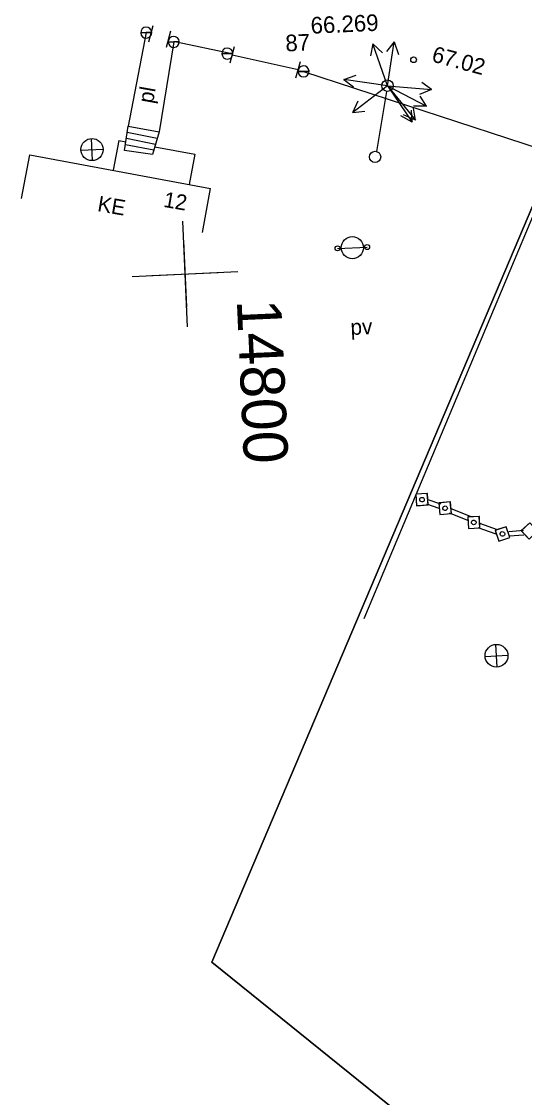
# Model space of a CAD drawing. Extents: x 641878 to 642093, y 6457030 to 6457209.
# Drawn here: x 641881.93 to 641904.63, y 6457098 to 6457146.62 of the extents above; entities that cross this region are included whole.
import ezdxf

# ---------------------------------------------------------------- set-up
doc = ezdxf.new("R2010")
doc.units = 0
for name, color, linetype in [('Level 1', 7, 'Continuous'), ('Level 10', 7, 'Continuous'), ('Level 11', 7, 'Continuous'), ('Level 12', 7, 'Continuous'), ('Level 13', 7, 'Continuous'), ('Level 14', 7, 'Continuous'), ('Level 15', 7, 'Continuous'), ('Level 16', 7, 'Continuous'), ('Level 17', 7, 'Continuous'), ('Level 18', 7, 'Continuous'), ('Level 22', 7, 'Continuous'), ('Level 24', 7, 'Continuous'), ('Level 30', 7, 'Continuous'), ('Level 4', 7, 'Continuous'), ('Level 40', 7, 'Continuous'), ('Level 5', 7, 'Continuous'), ('Level 6', 7, 'Continuous'), ('Level 63', 7, 'Continuous'), ('Level 8', 7, 'Continuous')]:
    doc.layers.add(name, color=color, linetype=linetype)

# ---------------------------------------------------------------- blocks, each defined once
blk = doc.blocks.new('VKOR9')
at = {"layer": 'Level 11'}
for p, q in [((0, 1593.49), (0, -1593.5)), ((-1593.5, 0), (1593.49, 0))]:
    blk.add_line(p, q, dxfattribs=at)
blk = doc.blocks.new('KKOR9')
at = {"layer": 'Level 11'}
blk.add_blockref('VKOR9', (0, 0), dxfattribs=at)
blk = doc.blocks.new('KKOL9')
at = {"layer": 'Level 11'}
blk.add_blockref('KKOR9', (0, 0), dxfattribs=at)
blk = doc.blocks.new('RIST')
at = {"layer": 'Level 17'}
for p, q in [((0, 1500), (0, -1500)), ((-1500, 0), (1500, 0))]:
    blk.add_line(p, q, dxfattribs=at)
blk = doc.blocks.new('PP3')
at = {"layer": 'Level 11'}
blk.add_circle((0, 0), 250, dxfattribs=at)
blk = doc.blocks.new('OVANT')
at = {"layer": 'Level 22'}
blk.add_line((-667, 0), (667, 0), dxfattribs=at)
for centre in [(-667, 0), (667, 0)]:
    blk.add_circle(centre, 114, dxfattribs=at)
at = {"layer": 'Level 24'}
blk.add_circle((0, 0), 500, dxfattribs=at)
blk = doc.blocks.new('OK3')
at = {"layer": 'Level 13'}
for p, q in [((0, -500), (0, 500)), ((-500, 0), (500, 0)), ((-500, 0), (-500, 0)), ((-500, 0), (-500, 0))]:
    blk.add_line(p, q, dxfattribs=at)
blk.add_circle((0, 0), 500, dxfattribs=at)
blk = doc.blocks.new('PM5')
at = {"layer": 'Level 11'}
for p, q in [((0, 0), (-250, 0)), ((-250, 0), (0, 0)), ((250, 0), (0, 0)), ((0, 0), (250, 0))]:
    blk.add_line(p, q, dxfattribs=at)
for start, end in [(0, 180), (180, 0)]:
    blk.add_arc((0, 0), 250, start, end, dxfattribs=at)
blk = doc.blocks.new('NOOL3')
at = {"layer": 'Level 11'}
for p, q in [((0, 0), (1924.78, -0.19)), ((1924.78, -0.19), (1467.36, 264.49)), ((1924.78, -0.19), (1419.83, -264.81))]:
    blk.add_line(p, q, dxfattribs=at)
blk = doc.blocks.new('RIST1')
at = {"layer": 'Level 14'}
for p, q in [((0, 1500), (0, -1500)), ((-1500, 0), (1500, 0))]:
    blk.add_line(p, q, dxfattribs=at)
blk = doc.blocks.new('OK4')
at = {"layer": 'Level 15'}
for p, q in [((0, -500), (0, 500)), ((-500, 0), (500, 0)), ((-500, 0), (-500, 0)), ((-500, 0), (-500, 0))]:
    blk.add_line(p, q, dxfattribs=at)
blk.add_circle((0, 0), 500, dxfattribs=at)
blk = doc.blocks.new('PP4')
at = {"layer": 'Level 12'}
blk.add_circle((0, 0), 250, dxfattribs=at)
blk = doc.blocks.new('OVANT0')
at = {"layer": 'Level 16'}
blk.add_line((-667, 0), (667, 0), dxfattribs=at)
for centre in [(-667, 0), (667, 0)]:
    blk.add_circle(centre, 114, dxfattribs=at)
at = {"layer": 'Level 24'}
blk.add_circle((0, 0), 500, dxfattribs=at)
blk = doc.blocks.new('PM6')
at = {"layer": 'Level 12'}
for p, q in [((0, 0), (-250, 0)), ((-250, 0), (0, 0)), ((250, 0), (0, 0)), ((0, 0), (250, 0))]:
    blk.add_line(p, q, dxfattribs=at)
for start, end in [(0, 180), (180, 0)]:
    blk.add_arc((0, 0), 250, start, end, dxfattribs=at)

msp = doc.modelspace()

# ---------------------------------------------------------------- linework, layer by layer
at = {"layer": 'Level 1'}
for p, q in [((641886.571, 6457140.789), (641886.748, 6457141.902)), ((641886.704, 6457141.624), (641888.055, 6457141.359)), ((641886.748, 6457141.902), (641888.135, 6457141.646)), ((641888.135, 6457141.646), (641887.843, 6457140.608)), ((641886.615, 6457141.067), (641887.904, 6457140.825)), ((641886.66, 6457141.346), (641887.978, 6457141.088)), ((641887.843, 6457140.608), (641886.571, 6457140.789))]:
    msp.add_line(p, q, dxfattribs=at)
at = {"layer": 'Level 10'}
msp.add_lwpolyline([(641890.518, 6457104.111), (641906.07, 6457140.799), (641936.107, 6457120.685), (641906.489, 6457091.224)], close=True, dxfattribs=at)
at = {"layer": 'Level 11'}
msp.add_line((641898.406, 6457143.46), (641897.946, 6457140.757), dxfattribs=at)
msp.add_lwpolyline([(641890.518, 6457104.111), (641906.07, 6457140.799), (641936.107, 6457120.685), (641906.489, 6457091.224)], close=True, dxfattribs=at)
at = {"layer": 'Level 12'}
for p, q in [((641897.792, 6457145.611), (641897.689, 6457145.075)), ((641898.452, 6457143.724), (641897.792, 6457145.611)), ((641897.792, 6457145.611), (641898.225, 6457145.204)), ((641898.753, 6457145.7), (641898.411, 6457145.275)), ((641898.452, 6457143.724), (641898.753, 6457145.7)), ((641898.753, 6457145.7), (641898.945, 6457145.137)), ((641898.406, 6457143.46), (641897.946, 6457140.757)), ((641898.452, 6457143.724), (641900.443, 6457143.549)), ((641898.452, 6457143.724), (641899.711, 6457142.173)), ((641900.443, 6457143.549), (641899.893, 6457143.322)), ((641900.443, 6457143.549), (641899.997, 6457143.864)), ((641899.711, 6457142.173), (641899.627, 6457142.712)), ((641899.711, 6457142.173), (641899.166, 6457142.409))]:
    msp.add_line(p, q, dxfattribs=at)
msp.add_lwpolyline([(641890.518, 6457104.111), (641906.07, 6457140.799), (641936.107, 6457120.685), (641906.489, 6457091.224)], close=True, dxfattribs=at)
at = {"layer": 'Level 18'}
for p, q in [((641886.571, 6457140.789), (641886.748, 6457141.902)), ((641886.704, 6457141.624), (641888.055, 6457141.359)), ((641886.748, 6457141.902), (641888.135, 6457141.646)), ((641888.135, 6457141.646), (641887.843, 6457140.608)), ((641886.615, 6457141.067), (641887.904, 6457140.825)), ((641886.66, 6457141.346), (641887.978, 6457141.088)), ((641887.843, 6457140.608), (641886.571, 6457140.789))]:
    msp.add_line(p, q, dxfattribs=at)
at = {"layer": 'Level 30'}
msp.add_circle((641899.627, 6457144.895), 0.129, dxfattribs=at)
at = {"layer": 'Level 4'}
for p, q in [((641887.672, 6457145.706), (641887.874, 6457146.445)), ((641888.472, 6457145.46), (641888.674, 6457146.198)), ((641888.924, 6457145.706), (641891.346, 6457145.187)), ((641891.341, 6457144.753), (641891.543, 6457145.491)), ((641891.442, 6457145.122), (641894.415, 6457144.455)), ((641894.314, 6457144.086), (641894.517, 6457144.824)), ((641900.85, 6457124.811), (641900.289, 6457125.003)), ((641900.783, 6457124.615), (641900.222, 6457124.808)), ((641902.197, 6457124.249), (641901.32, 6457124.598)), ((641902.12, 6457124.057), (641901.243, 6457124.406)), ((641903.348, 6457123.456), (641902.546, 6457123.746)), ((641903.418, 6457123.65), (641902.616, 6457123.94)), ((641904.587, 6457123.623), (641903.928, 6457123.569)), ((641904.604, 6457123.417), (641903.945, 6457123.363))]:
    msp.add_line(p, q, dxfattribs=at)
msp.add_lwpolyline([(641894.539, 6457144.401), (641894.66, 6457144.371), (641906.163, 6457140.601), (641897.385, 6457119.623)], dxfattribs=at)
for points in [[(641900.246, 6457125.292), (641899.726, 6457125.257), (641899.766, 6457124.741), (641900.286, 6457124.776)], [(641901.281, 6457124.911), (641900.762, 6457124.862), (641900.816, 6457124.348), (641901.335, 6457124.397)], [(641902.593, 6457124.259), (641902.072, 6457124.232), (641902.104, 6457123.716), (641902.625, 6457123.743)], [(641903.802, 6457123.795), (641903.309, 6457123.625), (641903.482, 6457123.138), (641903.975, 6457123.307)], [(641904.868, 6457123.964), (641904.486, 6457123.609), (641904.842, 6457123.234), (641905.224, 6457123.589)]]:
    msp.add_lwpolyline(points, close=True, dxfattribs=at)
msp.add_circle((641899.627, 6457144.895), 0.129, dxfattribs=at)
for centre, major_axis in [((641900.007, 6457125.017), (0.0918, -0.0496)), ((641901.05, 6457124.63), (0.0932, -0.047)), ((641902.349, 6457123.988), (0.091, -0.051)), ((641903.643, 6457123.468), (0.102, -0.024))]:
    msp.add_ellipse(centre, major_axis=major_axis, ratio=0.98912, dxfattribs=at)
at = {"layer": 'Level 40'}
msp.add_line((641890.518, 6457104.111), (641890.518, 6457104.111), dxfattribs=at)
msp.add_lwpolyline([(641936.107, 6457120.685), (641906.07, 6457140.799), (641890.518, 6457104.111), (641906.489, 6457091.224)], close=True, dxfattribs=at)
at = {"layer": 'Level 5'}
for p, q in [((641887.558, 6457146.122), (641886.748, 6457141.902)), ((641887.558, 6457146.122), (641886.748, 6457141.902)), ((641888.799, 6457145.703), (641888.135, 6457141.646)), ((641888.799, 6457145.703), (641888.135, 6457141.646))]:
    msp.add_line(p, q, dxfattribs=at)
at = {"layer": 'Level 63'}
for p, q in [((641886.322, 6457141.248), (641886.07, 6457139.901)), ((641886.322, 6457141.248), (641886.07, 6457139.901)), ((641886.322, 6457141.248), (641886.635, 6457141.192)), ((641886.322, 6457141.248), (641886.635, 6457141.192)), ((641881.929, 6457138.619), (641882.301, 6457140.606)), ((641881.929, 6457138.619), (641882.301, 6457140.606)), ((641882.301, 6457140.606), (641890.462, 6457139.081)), ((641882.301, 6457140.606), (641890.462, 6457139.081)), ((641890.091, 6457137.094), (641890.462, 6457139.081)), ((641890.091, 6457137.094), (641890.462, 6457139.081))]:
    msp.add_line(p, q, dxfattribs=at)
msp.add_lwpolyline([(641887.941, 6457140.957), (641889.749, 6457140.632), (641889.493, 6457139.262)], dxfattribs=at)
msp.add_lwpolyline([(641887.941, 6457140.957), (641889.749, 6457140.632), (641889.493, 6457139.262)], dxfattribs=at)
at = {"layer": 'Level 8'}
for p, q in [((641887.672, 6457145.706), (641887.874, 6457146.445)), ((641888.472, 6457145.46), (641888.674, 6457146.198)), ((641888.924, 6457145.706), (641891.346, 6457145.187)), ((641891.341, 6457144.753), (641891.543, 6457145.491)), ((641891.442, 6457145.122), (641894.415, 6457144.455)), ((641894.314, 6457144.086), (641894.517, 6457144.824)), ((641900.85, 6457124.811), (641900.289, 6457125.003)), ((641900.783, 6457124.615), (641900.222, 6457124.808)), ((641902.197, 6457124.249), (641901.32, 6457124.598)), ((641902.12, 6457124.057), (641901.243, 6457124.406)), ((641903.348, 6457123.456), (641902.546, 6457123.746)), ((641903.418, 6457123.65), (641902.616, 6457123.94)), ((641904.587, 6457123.623), (641903.928, 6457123.569)), ((641904.604, 6457123.417), (641903.945, 6457123.363))]:
    msp.add_line(p, q, dxfattribs=at)
msp.add_lwpolyline([(641894.539, 6457144.401), (641894.66, 6457144.371), (641906.163, 6457140.601), (641897.385, 6457119.623)], dxfattribs=at)
for points in [[(641899.765, 6457124.746), (641900.286, 6457124.775), (641900.251, 6457125.291), (641899.731, 6457125.261)], [(641900.816, 6457124.352), (641901.335, 6457124.396), (641901.287, 6457124.911), (641900.767, 6457124.867)], [(641902.103, 6457123.72), (641902.624, 6457123.742), (641902.598, 6457124.258), (641902.077, 6457124.237)], [(641903.48, 6457123.142), (641903.975, 6457123.306), (641903.807, 6457123.795), (641903.312, 6457123.631)], [(641904.839, 6457123.237), (641905.224, 6457123.588), (641904.872, 6457123.967), (641904.487, 6457123.616)]]:
    msp.add_lwpolyline(points, close=True, dxfattribs=at)
for centre, major_axis in [((641900.007, 6457125.017), (-0.0918, 0.0496)), ((641901.05, 6457124.63), (-0.0932, 0.047)), ((641902.349, 6457123.988), (-0.091, 0.051)), ((641903.643, 6457123.468), (-0.102, 0.024))]:
    msp.add_ellipse(centre, major_axis=major_axis, ratio=0.98912, dxfattribs=at)

# ---------------------------------------------------------------- block references
at = {"layer": 'Level 1', "xscale": 0.0009998982956423152, "yscale": 0.0009998982956423152, "rotation": 2.5639079614876326}
msp.add_blockref('OVANT0', (641896.863, 6457136.404), dxfattribs=at)
at = {"layer": 'Level 11'}
for name, p, xscale, yscale, rotation in [('PM5', (641887.558, 6457146.122), 0.0009998982956423152, 0.0009998982956423152, 2.5639079614876326), ('PM5', (641888.799, 6457145.703), 0.0009998982956423152, 0.0009998982956423152, 2.5639079614876326), ('PM5', (641891.221, 6457145.174), 0.0009998982956423152, 0.0009998982956423152, 2.5639079614876326), ('PM5', (641894.66, 6457144.371), 0.0009998982956423152, 0.0009998982956423152, 2.5639079614876326), ('NOOL3', (641898.452, 6457143.724), 0.0010321640137443972, 0.0010321640137443975, 171.91767967296198), ('NOOL3', (641898.452, 6457143.724), 0.0010321640137443977, 0.0010321640137443975, -142.19071564629456), ('PP3', (641898.452, 6457143.724), 0.0010321640137443972, 0.001032164013744397, 2.8339079614876166), ('NOOL3', (641898.452, 6457143.724), 0.0010321640137443972, 0.0010321640137443972, -27.895889893466265), ('NOOL3', (641898.452, 6457143.724), 0.001032164013744397, 0.0010321640137443972, -55.84043072945988), ('PP3', (641897.888, 6457140.505), 0.0010321640137443972, 0.001032164013744397, 2.8339079614876166), ('KKOL9', (641889.305, 6457135.214), 0.0014998474434634729, 0.0014998474434634729, 2.5639079614876326)]:
    msp.add_blockref(name, p, dxfattribs=dict(at, xscale=xscale, yscale=yscale, rotation=rotation))
at = {"layer": 'Level 12'}
for name, p, xscale, yscale, rotation in [('PM6', (641887.558, 6457146.122), 0.0009998982956423152, 0.0009998982956423152, 2.5639079614876326), ('PM6', (641888.799, 6457145.703), 0.0009998982956423152, 0.0009998982956423152, 2.5639079614876326), ('PM6', (641891.221, 6457145.174), 0.0009998982956423152, 0.0009998982956423152, 2.5639079614876326), ('PM6', (641894.66, 6457144.371), 0.0009998982956423152, 0.0009998982956423152, 2.5639079614876326), ('PP4', (641898.452, 6457143.724), 0.0010321640137443972, 0.001032164013744397, 2.8339079614876166), ('PP4', (641897.888, 6457140.505), 0.0010321640137443972, 0.001032164013744397, 2.8339079614876166)]:
    msp.add_blockref(name, p, dxfattribs=dict(at, xscale=xscale, yscale=yscale, rotation=rotation))
at = {"layer": 'Level 13'}
for p, xscale, yscale, rotation in [((641885.111, 6457140.84), 0.0009998982956423152, 0.0009998982956423152, 2.5639079614876326), ((641903.371, 6457117.961), 0.0010321640137443972, 0.001032164013744397, 2.8339079614876166)]:
    msp.add_blockref('OK3', p, dxfattribs=dict(at, xscale=xscale, yscale=yscale, rotation=rotation))
at = {"layer": 'Level 14', "xscale": 0.0009998982956423152, "yscale": 0.0009998982956423152, "rotation": 2.5639079614876326}
msp.add_blockref('RIST1', (641889.305, 6457135.214), dxfattribs=at)
msp.add_blockref('RIST1', (641889.305, 6457135.214), dxfattribs=at)
at = {"layer": 'Level 15'}
for p, xscale, yscale, rotation in [((641885.111, 6457140.84), 0.0009998982956423152, 0.0009998982956423152, 2.5639079614876326), ((641903.371, 6457117.961), 0.0010321640137443972, 0.001032164013744397, 2.8339079614876166)]:
    msp.add_blockref('OK4', p, dxfattribs=dict(at, xscale=xscale, yscale=yscale, rotation=rotation))
at = {"layer": 'Level 17', "xscale": 0.0009998982956423152, "yscale": 0.0009998982956423152, "rotation": 2.5639079614876326}
msp.add_blockref('RIST', (641889.305, 6457135.214), dxfattribs=at)
msp.add_blockref('RIST', (641889.305, 6457135.214), dxfattribs=at)
at = {"layer": 'Level 22', "xscale": 0.0009998982956423152, "yscale": 0.0009998982956423152, "rotation": 2.5639079614876326}
msp.add_blockref('OVANT', (641896.863, 6457136.404), dxfattribs=at)

# ---------------------------------------------------------------- texts
at = {"layer": 'Level 12'}
msp.add_text('14800', height=1.9998, rotation=272.5639, dxfattribs=at).set_placement((641891.646, 6457134.03))
at = {"layer": 'Level 30'}
msp.add_text('67.02', height=0.7225, rotation=344.81, dxfattribs=at).set_placement((641900.406, 6457144.829))
at = {"layer": 'Level 4'}
msp.add_text('67.02', height=0.7225, rotation=344.81, dxfattribs=at).set_placement((641900.406, 6457144.829))
at = {"layer": 'Level 5'}
for s, height, rotation, p in [('87', 0.7499, 2.5639, (641893.855, 6457145.269)), ('pl', 0.6999, 79.9435, (641887.864, 6457142.894)), ('pl', 0.6999, 79.9435, (641887.864, 6457142.894))]:
    msp.add_text(s, height=height, rotation=rotation, dxfattribs=at).set_placement(p)
at = {"layer": 'Level 6'}
msp.add_text('pv', height=0.6999, rotation=2.5639, dxfattribs=at).set_placement((641896.792, 6457132.456))
msp.add_text('pv', height=0.6999, rotation=2.5639, dxfattribs=at).set_placement((641896.792, 6457132.456))
at = {"layer": 'Level 63'}
for s, height, rotation, p in [('66.269', 0.7499, 2.5639, (641894.996, 6457146.071)), ('KE', 0.6999, 350.1863, (641885.324, 6457138.062)), ('KE', 0.6999, 350.1863, (641885.324, 6457138.062)), ('12', 0.6999, 350.1863, (641888.306, 6457138.252)), ('12', 0.6999, 350.1863, (641888.306, 6457138.252))]:
    msp.add_text(s, height=height, rotation=rotation, dxfattribs=at).set_placement(p)

doc.saveas('drawing.dxf')
